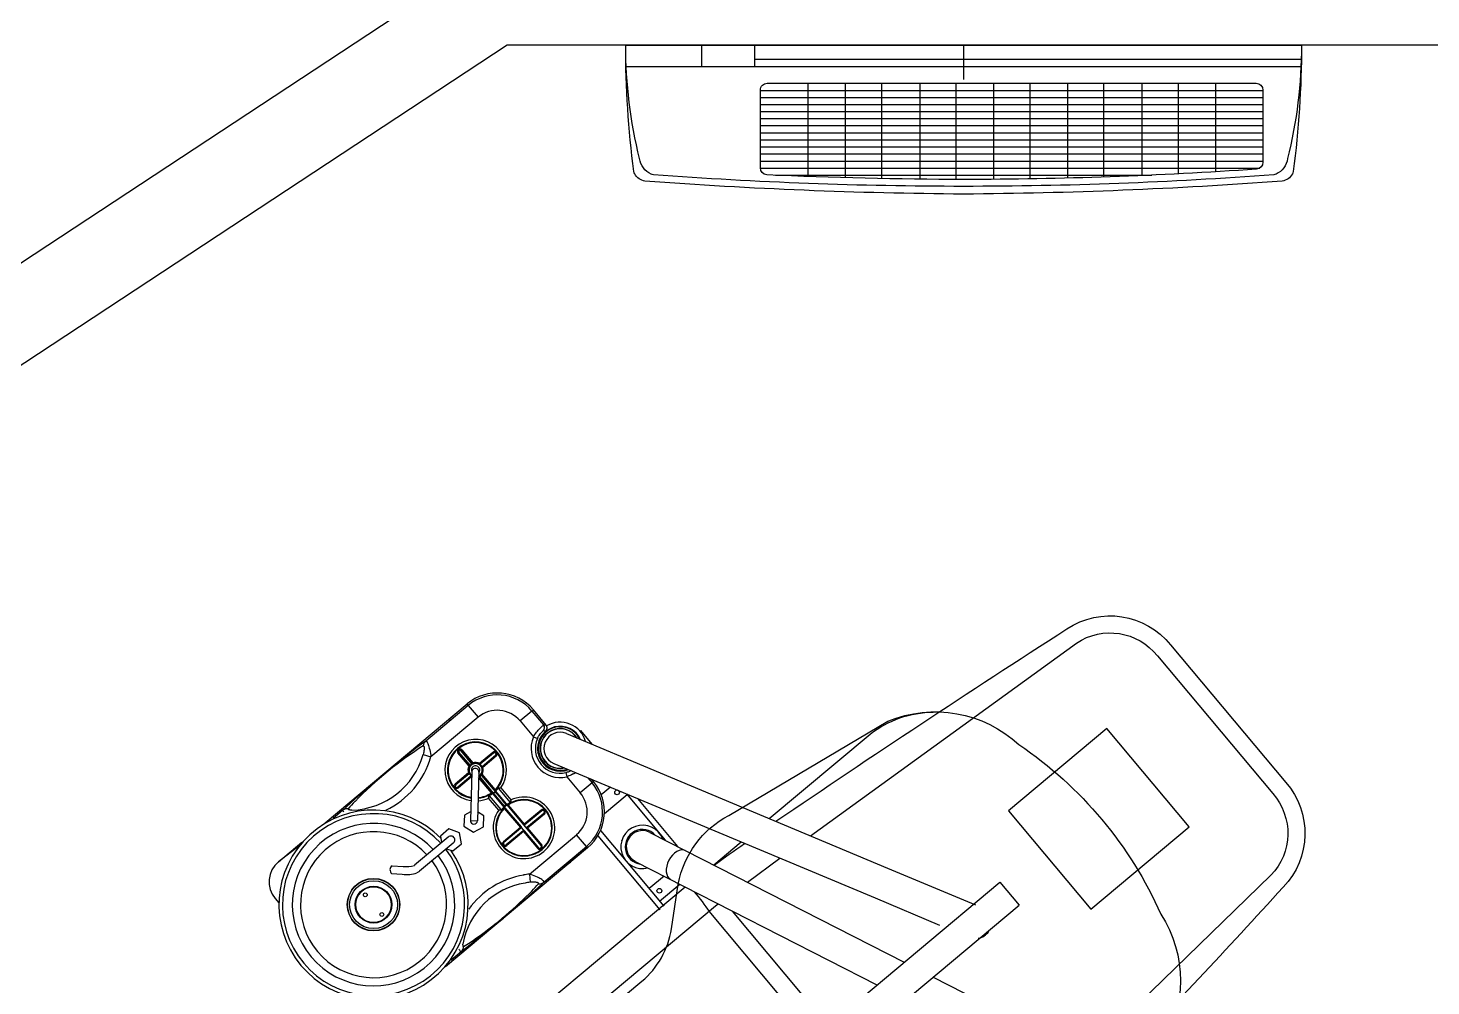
# Model space of a CAD drawing. Extents: x 741 to 1339, y 725 to 848.
# Drawn here: x 1102.008 to 1103.648, y 787.471 to 788.592 of the extents above; entities that cross this region are included whole.
import ezdxf

# ---------------------------------------------------------------- set-up
doc = ezdxf.new("R2010")
doc.units = 0
doc.header["$MEASUREMENT"] = 0
doc.linetypes.add('CONTINU', pattern=[0])
doc.layers.get('0').update_dxf_attribs({"linetype": 'CONTINUOUS'})
for name, color, linetype in [('5', 5, 'CONTINUOUS'), ('Lay Out', 31, 'CONTINUOUS'), ('PAREDES', 7, 'CONTINUOUS'), ('PENA-008', 8, 'CONTINUOUS')]:
    doc.layers.add(name, color=color, linetype=linetype)

# ---------------------------------------------------------------- blocks, each defined once
blk = doc.blocks.new('A$C12870BC7')
at = {"layer": 'Lay Out', "linetype": 'CONTINU', "ltscale": 0.6}
for p, q in [((0.5601, 1.3345), (0.5601, 2.0937)), ((0.5601, 2.0937), (0.5952, 2.0937)), ((0.5952, 1.3305), (0.5952, 2.0937)), ((0.5952, 2.0917), (0.5952, 2.0937)), ((0.4632, 2.0035), (0.5624, 2.0548)), ((0.2074, 1.8713), (0.4632, 2.0035)), ((0.4807, 1.9698), (0.5534, 2.0074)), ((0.5952, 1.9626), (0.7055, 2.0094)), ((0.2248, 1.8375), (0.4807, 1.9698)), ((0.2956, 1.8354), (0.5601, 1.9477)), ((0.2678, 1.7822), (0.5601, 1.9063)), ((0.1017, 1.8166), (0.2074, 1.8713)), ((0.1191, 1.7829), (0.2248, 1.8375)), ((0.1094, 1.8305), (0.1094, 1.8315)), ((0.1094, 1.8315), (0.1304, 1.8315)), ((0.1094, 1.8252), (0.1094, 1.8257)), ((0.1105, 1.8252), (0.112, 1.8252)), ((0.2009, 1.8252), (0.2715, 1.8252)), ((0.2019, 1.7907), (0.2019, 1.8252)), ((0.2132, 1.8315), (0.2864, 1.8315)), ((0.2503, 1.8231), (0.2506, 1.8232)), ((0.253, 1.8173), (0.2956, 1.8354)), ((0.253, 1.8173), (0.2956, 1.8354)), ((0.7919, 1.8322), (0.3855, 1.8322)), ((0.0789, 1.8048), (0.0556, 1.8048)), ((0.0556, 1.8026), (0.0556, 1.8048)), ((0.0789, 1.8048), (0.0789, 1.8048)), ((0.1651, 1.8048), (0.1614, 1.8048)), ((0.1651, 1.8026), (0.1651, 1.8048)), ((0.1829, 1.8159), (0.1829, 1.8018)), ((0.3219, 1.7744), (0.3219, 1.8052)), ((0.3219, 1.7744), (0.3219, 1.8052)), ((0.7926, 1.8112), (0.3682, 1.8112)), ((0.0556, 1.8026), (0.0768, 1.8026)), ((0.0556, 1.8026), (0.0556, 1.7846)), ((0.0768, 1.8024), (0.0768, 1.8026)), ((0.0768, 1.8026), (0.0768, 1.8026)), ((0.0768, 1.8018), (0.0768, 1.8024)), ((0.0768, 1.801), (0.0768, 1.8018)), ((0.0769, 1.7994), (0.0768, 1.801)), ((0.077, 1.7978), (0.0769, 1.7994)), ((0.0772, 1.796), (0.077, 1.7978)), ((0.0775, 1.794), (0.0772, 1.796)), ((0.0778, 1.7925), (0.0775, 1.794)), ((0.0781, 1.791), (0.0778, 1.7925)), ((0.0785, 1.7894), (0.0781, 1.791)), ((0.0789, 1.7878), (0.0785, 1.7894)), ((0.0794, 1.7862), (0.0789, 1.7878)), ((0.0817, 1.7973), (0.0818, 1.7977)), ((0.0818, 1.7966), (0.0817, 1.7973)), ((0.0818, 1.7977), (0.0818, 1.7979)), ((0.0818, 1.7979), (0.0818, 1.7979)), ((0.0818, 1.7979), (0.0818, 1.7979)), ((0.0818, 1.7979), (0.0818, 1.7979)), ((0.0819, 1.7955), (0.0818, 1.7966)), ((0.082, 1.7945), (0.0819, 1.7955)), ((0.0822, 1.7933), (0.082, 1.7945)), ((0.0825, 1.792), (0.0822, 1.7933)), ((0.0829, 1.7907), (0.0825, 1.792)), ((0.0832, 1.7897), (0.0829, 1.7907)), ((0.0836, 1.7888), (0.0832, 1.7897)), ((0.084, 1.7878), (0.0836, 1.7888)), ((0.0839, 1.7998), (0.0839, 1.7998)), ((0.0839, 1.7998), (0.0839, 1.7998)), ((0.0839, 1.7998), (0.0839, 1.7998)), ((0.0844, 1.7868), (0.084, 1.7878)), ((0.137, 1.7883), (0.1366, 1.7873)), ((0.1374, 1.7892), (0.137, 1.7883)), ((0.1377, 1.7902), (0.1374, 1.7892)), ((0.138, 1.7911), (0.1377, 1.7902)), ((0.1384, 1.7925), (0.138, 1.7911)), ((0.1385, 1.7929), (0.1384, 1.7925)), ((0.1421, 1.7885), (0.1416, 1.787)), ((0.1439, 1.7957), (0.1421, 1.7885)), ((0.1428, 1.7916), (0.1425, 1.7901)), ((0.1431, 1.793), (0.1428, 1.7916)), ((0.1573, 1.8026), (0.1651, 1.8026)), ((0.1651, 1.8026), (0.1651, 1.7846)), ((0.3029, 1.7971), (0.3029, 1.7744)), ((0.3029, 1.7971), (0.3029, 1.7744)), ((0.0556, 1.7846), (0.08, 1.7846)), ((0.08, 1.7846), (0.0794, 1.7862)), ((0.08, 1.7846), (0.0844, 1.7868)), ((0.1094, 1.7733), (0.1094, 1.7744)), ((0.1094, 1.7744), (0.118, 1.7744)), ((0.1366, 1.7873), (0.1363, 1.7868)), ((0.1363, 1.7868), (0.1408, 1.7846)), ((0.1411, 1.7854), (0.1408, 1.7846)), ((0.1408, 1.7846), (0.1651, 1.7846)), ((0.1416, 1.787), (0.1411, 1.7854)), ((0.2143, 1.7744), (0.3298, 1.7744)), ((0.2698, 1.7762), (0.2702, 1.7763)), ((0.217, 1.768), (0.3298, 1.768)), ((0.0006, 1.5333), (0.0006, 1.7498)), ((0.0028, 1.7498), (0.0006, 1.7498)), ((0.0028, 1.7498), (0.0028, 1.6849)), ((0.0028, 1.7498), (0.0208, 1.7498)), ((0.0208, 1.7498), (0.0208, 1.6778)), ((0.2, 1.6778), (0.2, 1.7498)), ((0.218, 1.7498), (0.2, 1.7498)), ((0.218, 1.6849), (0.218, 1.7498)), ((0.218, 1.7498), (0.2201, 1.7498)), ((0.2201, 1.7498), (0.2201, 1.5333)), ((0.0009, 1.7263), (0.0009, 1.7265)), ((0.0009, 1.7265), (0.0009, 1.7265)), ((0.0009, 1.7265), (0.0009, 1.7265)), ((0.0009, 1.7265), (0.0009, 1.7265)), ((0.0009, 1.7265), (0.0009, 1.7265)), ((0.0009, 1.7265), (0.0009, 1.7265)), ((0.0009, 1.7265), (0.0009, 1.7265)), ((0.0009, 1.7265), (0.0009, 1.7265)), ((0.0009, 1.7265), (0.0009, 1.7264)), ((0.0009, 1.7264), (0.001, 1.7261)), ((0.0009, 1.7255), (0.0009, 1.7263)), ((0.0009, 1.7237), (0.0009, 1.7255)), ((0.0009, 1.7225), (0.0009, 1.7237)), ((0.0009, 1.7221), (0.0009, 1.7225)), ((0.001, 1.7223), (0.0009, 1.7221)), ((0.0009, 1.722), (0.0009, 1.7221)), ((0.0009, 1.7221), (0.0009, 1.722)), ((0.0009, 1.722), (0.0009, 1.722)), ((0.0009, 1.722), (0.0009, 1.722)), ((0.0009, 1.722), (0.0009, 1.722)), ((0.0009, 1.722), (0.0009, 1.722)), ((0.0009, 1.722), (0.0009, 1.722)), ((0.0009, 1.722), (0.0009, 1.722)), ((0.001, 1.7261), (0.001, 1.7248)), ((0.001, 1.7248), (0.001, 1.723)), ((0.001, 1.723), (0.001, 1.7223)), ((0.0635, 1.7366), (0.0635, 1.7163)), ((0.0635, 1.7366), (0.0645, 1.7366)), ((0.0645, 1.7366), (0.0645, 1.7163)), ((0.0645, 1.7366), (0.0646, 1.7366)), ((0.0646, 1.7366), (0.0646, 1.7163)), ((0.0683, 1.7366), (0.0682, 1.7366)), ((0.0682, 1.7366), (0.0682, 1.7163)), ((0.0693, 1.7366), (0.0683, 1.7366)), ((0.0683, 1.7366), (0.0683, 1.7163)), ((0.0693, 1.7366), (0.0693, 1.7163)), ((0.1514, 1.7366), (0.1514, 1.7108)), ((0.1514, 1.7366), (0.1524, 1.7366)), ((0.1524, 1.7366), (0.1524, 1.7108)), ((0.1524, 1.7366), (0.1524, 1.7366)), ((0.1524, 1.7366), (0.1524, 1.7107)), ((0.1564, 1.7366), (0.1563, 1.7107)), ((0.1574, 1.7366), (0.1564, 1.7366)), ((0.1564, 1.7366), (0.1564, 1.7108)), ((0.1564, 1.7366), (0.1564, 1.7366)), ((0.1574, 1.7366), (0.1574, 1.7108)), ((0.219, 1.7319), (0.2189, 1.7285)), ((0.2189, 1.7285), (0.2189, 1.7235)), ((0.2189, 1.7235), (0.2189, 1.7191)), ((0.2191, 1.7345), (0.219, 1.7337)), ((0.219, 1.7337), (0.219, 1.7319)), ((0.2192, 1.735), (0.2191, 1.7349)), ((0.2191, 1.7349), (0.2191, 1.7345)), ((0.2192, 1.735), (0.2192, 1.7359)), ((0.2192, 1.7359), (0.2192, 1.7359)), ((0.2192, 1.7359), (0.2192, 1.735)), ((0.2192, 1.735), (0.2192, 1.735)), ((0.2192, 1.7349), (0.2192, 1.735)), ((0.2193, 1.7346), (0.2192, 1.7349)), ((0.2193, 1.7337), (0.2193, 1.7346)), ((0.2194, 1.7323), (0.2193, 1.7337)), ((0.2194, 1.7295), (0.2194, 1.7323)), ((0.2195, 1.7251), (0.2194, 1.7295)), ((0.2194, 1.7201), (0.2195, 1.7251)), ((0.2199, 1.7264), (0.2198, 1.726)), ((0.2198, 1.726), (0.2198, 1.7248)), ((0.2198, 1.7248), (0.2198, 1.723)), ((0.2198, 1.723), (0.2198, 1.7223)), ((0.2198, 1.7223), (0.2199, 1.7221)), ((0.2199, 1.7265), (0.2199, 1.7265)), ((0.2199, 1.7265), (0.2199, 1.7265)), ((0.2199, 1.7265), (0.2199, 1.7265)), ((0.2199, 1.7265), (0.2199, 1.7264)), ((0.2199, 1.7263), (0.2199, 1.7265)), ((0.2199, 1.7265), (0.2199, 1.7265)), ((0.2199, 1.7265), (0.2199, 1.7265)), ((0.2199, 1.7265), (0.2199, 1.7265)), ((0.2199, 1.7265), (0.2199, 1.7265)), ((0.2199, 1.7255), (0.2199, 1.7263)), ((0.2199, 1.7237), (0.2199, 1.7255)), ((0.2199, 1.7225), (0.2199, 1.7237)), ((0.2199, 1.7221), (0.2199, 1.7225)), ((0.2199, 1.7221), (0.2199, 1.722)), ((0.2199, 1.722), (0.2199, 1.7221)), ((0.2199, 1.722), (0.2199, 1.722)), ((0.2199, 1.722), (0.2199, 1.722)), ((0.2199, 1.722), (0.2199, 1.722)), ((0.2199, 1.722), (0.2199, 1.722)), ((0.2199, 1.722), (0.2199, 1.722)), ((0.2199, 1.722), (0.2199, 1.722)), ((0.0376, 1.7107), (0.0579, 1.7107)), ((0.0376, 1.7107), (0.0376, 1.7097)), ((0.0376, 1.7097), (0.0579, 1.7097)), ((0.0376, 1.7097), (0.0376, 1.7096)), ((0.0578, 1.7096), (0.0376, 1.7096)), ((0.0578, 1.7091), (0.0376, 1.7091)), ((0.0578, 1.7065), (0.0376, 1.7064)), ((0.0578, 1.706), (0.0376, 1.7059)), ((0.0579, 1.7059), (0.0376, 1.7059)), ((0.0376, 1.7049), (0.0376, 1.7059)), ((0.0376, 1.7059), (0.0376, 1.7059)), ((0.0579, 1.7097), (0.0578, 1.7096)), ((0.0578, 1.7096), (0.0579, 1.7096)), ((0.0578, 1.7091), (0.0579, 1.7091)), ((0.0578, 1.7065), (0.0579, 1.7064)), ((0.0578, 1.706), (0.0579, 1.7059)), ((0.0578, 1.706), (0.0579, 1.7059)), ((0.0579, 1.7097), (0.0579, 1.7107)), ((0.0588, 1.7103), (0.0579, 1.7107)), ((0.0581, 1.7096), (0.0579, 1.7096)), ((0.0581, 1.7092), (0.0579, 1.7091)), ((0.0579, 1.7064), (0.0581, 1.7064)), ((0.0579, 1.7059), (0.0579, 1.7049)), ((0.0579, 1.7059), (0.0582, 1.7059)), ((0.0583, 1.7097), (0.0581, 1.7096)), ((0.0583, 1.7093), (0.0581, 1.7092)), ((0.0581, 1.7064), (0.0583, 1.7062)), ((0.0582, 1.7059), (0.0584, 1.7058)), ((0.0585, 1.7098), (0.0583, 1.7097)), ((0.0584, 1.7095), (0.0583, 1.7093)), ((0.0583, 1.7062), (0.0584, 1.706)), ((0.0586, 1.7098), (0.0584, 1.7095)), ((0.0584, 1.706), (0.0586, 1.7057)), ((0.0584, 1.7058), (0.0586, 1.7056)), ((0.0587, 1.71), (0.0585, 1.7098)), ((0.0588, 1.7102), (0.0586, 1.7098)), ((0.0586, 1.7057), (0.0588, 1.7053)), ((0.0586, 1.7056), (0.0588, 1.7054)), ((0.0588, 1.7102), (0.0587, 1.71)), ((0.0588, 1.7103), (0.0588, 1.7102)), ((0.0635, 1.7163), (0.0645, 1.7163)), ((0.0638, 1.7153), (0.0635, 1.7163)), ((0.0638, 1.7153), (0.0639, 1.7154)), ((0.0645, 1.7163), (0.0646, 1.7163)), ((0.0682, 1.7163), (0.0683, 1.7163)), ((0.0683, 1.7163), (0.0693, 1.7163)), ((0.0689, 1.7154), (0.069, 1.7153)), ((0.069, 1.7153), (0.0693, 1.7163)), ((0.0704, 1.7092), (0.1131, 1.6713)), ((0.074, 1.7103), (0.0749, 1.7107)), ((0.074, 1.7103), (0.074, 1.7102)), ((0.074, 1.7102), (0.0742, 1.7098)), ((0.074, 1.7102), (0.0741, 1.71)), ((0.0741, 1.71), (0.0743, 1.7098)), ((0.0742, 1.7098), (0.0744, 1.7095)), ((0.0744, 1.706), (0.0742, 1.7058)), ((0.0743, 1.7098), (0.0745, 1.7097)), ((0.0744, 1.7058), (0.0743, 1.7057)), ((0.0744, 1.7095), (0.0745, 1.7093)), ((0.0745, 1.7062), (0.0744, 1.706)), ((0.0746, 1.7059), (0.0744, 1.7058)), ((0.0745, 1.7097), (0.0747, 1.7096)), ((0.0745, 1.7093), (0.0747, 1.7092)), ((0.0747, 1.7064), (0.0745, 1.7062)), ((0.0749, 1.7059), (0.0746, 1.7059)), ((0.0747, 1.7096), (0.0749, 1.7096)), ((0.0747, 1.7092), (0.0749, 1.7091)), ((0.0749, 1.7064), (0.0747, 1.7064)), ((0.0985, 1.7107), (0.0749, 1.7107)), ((0.0749, 1.7107), (0.0749, 1.7097)), ((0.0749, 1.7096), (0.1164, 1.7097)), ((0.0749, 1.7097), (0.0749, 1.7096)), ((0.0985, 1.7097), (0.0749, 1.7097)), ((0.0749, 1.7096), (0.0749, 1.7096)), ((0.0985, 1.7059), (0.0749, 1.7059)), ((0.0749, 1.7059), (0.0749, 1.7059)), ((0.0749, 1.7059), (0.1164, 1.7059)), ((0.0749, 1.7059), (0.0749, 1.7052)), ((0.0749, 1.7059), (0.0749, 1.7059)), ((0.075, 1.7091), (0.1001, 1.7091)), ((0.075, 1.7064), (0.1001, 1.7064)), ((0.0987, 1.7106), (0.0985, 1.7107)), ((0.0985, 1.7107), (0.0985, 1.7097)), ((0.0991, 1.7097), (0.0985, 1.7097)), ((0.0985, 1.7059), (0.0996, 1.7059)), ((0.0985, 1.7049), (0.0985, 1.7059)), ((0.0987, 1.7147), (0.0988, 1.7148)), ((0.0987, 1.7145), (0.0987, 1.7147)), ((0.0989, 1.7106), (0.0987, 1.7106)), ((0.0988, 1.7148), (0.0989, 1.715)), ((0.0989, 1.715), (0.099, 1.7151)), ((0.099, 1.7106), (0.0989, 1.7106)), ((0.0991, 1.7107), (0.099, 1.7106)), ((0.099, 1.7106), (0.099, 1.7106)), ((0.099, 1.7106), (0.099, 1.7106)), ((0.099, 1.7106), (0.099, 1.7106)), ((0.0998, 1.7097), (0.0991, 1.7097)), ((0.0996, 1.7059), (0.0999, 1.7059)), ((0.1, 1.7097), (0.0998, 1.7097)), ((0.0999, 1.7144), (0.1209, 1.7144)), ((0.0999, 1.7059), (0.1, 1.7058)), ((0.1001, 1.7098), (0.1, 1.7097)), ((0.1, 1.7097), (0.1, 1.7097)), ((0.1, 1.7097), (0.1, 1.7097)), ((0.1, 1.7097), (0.1, 1.7097)), ((0.1, 1.7058), (0.1001, 1.7057)), ((0.1, 1.7058), (0.1, 1.7058)), ((0.1, 1.7058), (0.1, 1.7058)), ((0.1, 1.7058), (0.1, 1.7058)), ((0.1001, 1.7099), (0.1209, 1.7099)), ((0.1001, 1.7099), (0.1001, 1.7098)), ((0.1001, 1.7098), (0.1209, 1.7098)), ((0.1001, 1.7091), (0.1004, 1.7092)), ((0.1001, 1.7064), (0.1001, 1.7091)), ((0.1001, 1.7091), (0.1001, 1.7091)), ((0.1001, 1.7064), (0.1004, 1.7064)), ((0.1001, 1.7064), (0.1001, 1.7064)), ((0.1209, 1.7057), (0.1001, 1.7057)), ((0.1001, 1.7056), (0.1001, 1.7057)), ((0.1209, 1.7056), (0.1001, 1.7056)), ((0.1006, 1.7094), (0.1004, 1.7093)), ((0.1004, 1.7093), (0.1004, 1.7092)), ((0.1116, 1.7093), (0.1004, 1.7093)), ((0.1004, 1.7093), (0.1004, 1.7093)), ((0.1004, 1.7093), (0.1004, 1.7093)), ((0.1004, 1.7092), (0.1007, 1.7091)), ((0.1004, 1.7064), (0.1007, 1.7064)), ((0.1004, 1.7064), (0.1004, 1.7062)), ((0.1004, 1.7062), (0.1105, 1.7062)), ((0.1009, 1.7061), (0.1004, 1.7062)), ((0.1004, 1.7062), (0.1004, 1.7062)), ((0.1004, 1.7062), (0.1004, 1.7062)), ((0.1009, 1.7094), (0.1006, 1.7094)), ((0.1007, 1.7091), (0.1197, 1.7092)), ((0.1007, 1.7091), (0.1007, 1.7064)), ((0.1007, 1.7064), (0.1197, 1.7063)), ((0.1014, 1.7094), (0.1009, 1.7094)), ((0.1014, 1.7061), (0.1009, 1.7061)), ((0.1012, 1.717), (0.1196, 1.717)), ((0.1024, 1.7095), (0.1014, 1.7094)), ((0.1025, 1.706), (0.1014, 1.7061)), ((0.1034, 1.7095), (0.1024, 1.7095)), ((0.1035, 1.706), (0.1025, 1.706)), ((0.1054, 1.7096), (0.1034, 1.7095)), ((0.1057, 1.706), (0.1035, 1.706)), ((0.1094, 1.7096), (0.1054, 1.7096)), ((0.11, 1.7059), (0.1057, 1.706)), ((0.1164, 1.7097), (0.1094, 1.7096)), ((0.1164, 1.7059), (0.11, 1.7059)), ((0.1105, 1.7062), (0.1171, 1.7063)), ((0.1181, 1.7092), (0.1116, 1.7093)), ((0.1164, 1.7097), (0.121, 1.7097)), ((0.1164, 1.7059), (0.121, 1.7059)), ((0.1171, 1.7063), (0.1193, 1.7063)), ((0.1195, 1.7092), (0.1181, 1.7092)), ((0.1193, 1.7063), (0.1196, 1.7063)), ((0.1197, 1.7092), (0.1195, 1.7092)), ((0.1196, 1.7063), (0.1197, 1.7063)), ((0.1197, 1.7063), (0.1197, 1.7092)), ((0.1197, 1.7092), (0.1197, 1.7092)), ((0.1197, 1.7092), (0.1211, 1.7092)), ((0.1197, 1.7063), (0.1211, 1.7063)), ((0.1209, 1.7099), (0.1209, 1.7098)), ((0.1209, 1.7056), (0.1209, 1.7057)), ((0.121, 1.7097), (0.1832, 1.7097)), ((0.1832, 1.7058), (0.121, 1.7059)), ((0.1211, 1.7063), (0.1211, 1.7092)), ((0.1218, 1.7151), (0.1219, 1.7149)), ((0.1219, 1.7149), (0.122, 1.7148)), ((0.122, 1.7148), (0.1221, 1.7146)), ((0.1221, 1.7146), (0.1221, 1.7145)), ((0.1222, 1.7108), (0.1514, 1.7108)), ((0.1222, 1.7108), (0.1222, 1.7098)), ((0.1222, 1.7098), (0.1514, 1.7098)), ((0.1222, 1.7048), (0.1222, 1.7058)), ((0.1222, 1.7058), (0.1514, 1.7058)), ((0.1514, 1.7108), (0.1524, 1.7108)), ((0.1514, 1.7108), (0.1514, 1.7098)), ((0.1514, 1.7098), (0.1514, 1.7097)), ((0.1514, 1.7097), (0.1573, 1.7097)), ((0.1573, 1.7058), (0.1514, 1.7058)), ((0.1514, 1.7058), (0.1514, 1.7058)), ((0.1514, 1.7048), (0.1514, 1.7058)), ((0.1524, 1.7108), (0.1524, 1.7107)), ((0.1564, 1.7108), (0.1563, 1.7107)), ((0.1564, 1.7108), (0.1574, 1.7108)), ((0.1574, 1.7098), (0.1573, 1.7097)), ((0.1574, 1.7058), (0.1573, 1.7058)), ((0.1574, 1.7108), (0.1832, 1.7108)), ((0.1574, 1.7098), (0.1574, 1.7108)), ((0.1574, 1.7098), (0.1832, 1.7098)), ((0.1574, 1.7058), (0.1832, 1.7058)), ((0.1574, 1.7058), (0.1574, 1.7048)), ((0.1832, 1.7108), (0.1832, 1.7098)), ((0.1832, 1.7098), (0.1832, 1.7097)), ((0.1832, 1.7058), (0.1832, 1.7058)), ((0.1832, 1.7048), (0.1832, 1.7058)), ((0.2189, 1.7191), (0.219, 1.7163)), ((0.219, 1.7163), (0.219, 1.7148)), ((0.219, 1.7148), (0.2191, 1.714)), ((0.2191, 1.714), (0.2191, 1.7136)), ((0.2191, 1.7136), (0.2192, 1.7135)), ((0.2192, 1.7137), (0.2193, 1.714)), ((0.2192, 1.7135), (0.2192, 1.7137)), ((0.2192, 1.7135), (0.2192, 1.7135)), ((0.2192, 1.7135), (0.2192, 1.7135)), ((0.2192, 1.7135), (0.2192, 1.7135)), ((0.2192, 1.7135), (0.2192, 1.7135)), ((0.2192, 1.7135), (0.2192, 1.7135)), ((0.2193, 1.7149), (0.2194, 1.7168)), ((0.2193, 1.714), (0.2193, 1.7149)), ((0.2194, 1.7168), (0.2194, 1.7201)), ((0.0579, 1.7049), (0.0376, 1.7049)), ((0.0588, 1.7052), (0.0579, 1.7049)), ((0.0588, 1.7054), (0.0588, 1.7053)), ((0.0588, 1.7053), (0.0588, 1.7052)), ((0.0638, 1.7002), (0.0635, 1.6992)), ((0.0635, 1.6992), (0.0635, 1.679)), ((0.0635, 1.6992), (0.0645, 1.6992)), ((0.0638, 1.7002), (0.0639, 1.7002)), ((0.0645, 1.6992), (0.0645, 1.679)), ((0.0645, 1.6992), (0.0646, 1.6992)), ((0.0646, 1.6992), (0.0646, 1.679)), ((0.0647, 1.7034), (0.1077, 1.6652)), ((0.0682, 1.6992), (0.0682, 1.679)), ((0.0682, 1.6992), (0.0683, 1.6992)), ((0.0683, 1.6992), (0.0683, 1.679)), ((0.0683, 1.6992), (0.0693, 1.6992)), ((0.0693, 1.6993), (0.0693, 1.6992)), ((0.0693, 1.6992), (0.0693, 1.679)), ((0.0985, 1.7049), (0.0753, 1.7049)), ((0.0985, 1.7049), (0.0989, 1.7049)), ((0.0987, 1.7009), (0.0987, 1.701)), ((0.0987, 1.7008), (0.0987, 1.7009)), ((0.0989, 1.7006), (0.0987, 1.7008)), ((0.0989, 1.7049), (0.099, 1.7049)), ((0.099, 1.7004), (0.0989, 1.7006)), ((0.099, 1.7049), (0.0991, 1.7048)), ((0.099, 1.7049), (0.099, 1.7049)), ((0.099, 1.7049), (0.099, 1.7049)), ((0.099, 1.7049), (0.099, 1.7049)), ((0.099, 1.7049), (0.099, 1.7049)), ((0.1209, 1.7011), (0.0999, 1.7011)), ((0.1196, 1.6985), (0.1012, 1.6985)), ((0.1219, 1.7005), (0.1218, 1.7004)), ((0.122, 1.7007), (0.1219, 1.7005)), ((0.1221, 1.7009), (0.122, 1.7007)), ((0.1221, 1.701), (0.1221, 1.7009)), ((0.1222, 1.7048), (0.1514, 1.7048)), ((0.1514, 1.7048), (0.1514, 1.679)), ((0.1514, 1.7048), (0.1524, 1.7048)), ((0.1524, 1.7048), (0.1524, 1.679)), ((0.1524, 1.7048), (0.1524, 1.7048)), ((0.1524, 1.7048), (0.1524, 1.679)), ((0.1564, 1.7048), (0.1563, 1.7048)), ((0.1563, 1.7048), (0.1564, 1.679)), ((0.1564, 1.7048), (0.1564, 1.679)), ((0.1564, 1.7048), (0.1574, 1.7048)), ((0.1574, 1.7048), (0.1832, 1.7048)), ((0.1574, 1.7048), (0.1574, 1.679)), ((0.0028, 1.685), (0.0029, 1.6851)), ((0.0028, 1.6849), (0.0028, 1.685)), ((0.0029, 1.6851), (0.003, 1.6852)), ((0.0029, 1.6851), (0.0029, 1.6851)), ((0.003, 1.6852), (0.0031, 1.6853)), ((0.0031, 1.6853), (0.0032, 1.6853)), ((0.0032, 1.6853), (0.0034, 1.6854)), ((0.0034, 1.6854), (0.0037, 1.6854)), ((0.0037, 1.6854), (0.0041, 1.6854)), ((0.0041, 1.6854), (0.0046, 1.6854)), ((0.0046, 1.6854), (0.0051, 1.6853)), ((0.0051, 1.6853), (0.0058, 1.6851)), ((0.0053, 1.679), (0.0054, 1.6791)), ((0.0053, 1.6789), (0.0053, 1.679)), ((0.0054, 1.6792), (0.0055, 1.6793)), ((0.0054, 1.6791), (0.0054, 1.6792)), ((0.0055, 1.6793), (0.0056, 1.6793)), ((0.0056, 1.6793), (0.0057, 1.6793)), ((0.0057, 1.6793), (0.0058, 1.6794)), ((0.0058, 1.6851), (0.0068, 1.6849)), ((0.0058, 1.6794), (0.006, 1.6793)), ((0.006, 1.6793), (0.0061, 1.6793)), ((0.0061, 1.6793), (0.0063, 1.6792)), ((0.0063, 1.6792), (0.0067, 1.6791)), ((0.0067, 1.6791), (0.0071, 1.6788)), ((0.0068, 1.6849), (0.0079, 1.6845)), ((0.0071, 1.6788), (0.0076, 1.6785)), ((0.0076, 1.6785), (0.0081, 1.6781)), ((0.0079, 1.6845), (0.0091, 1.684)), ((0.0081, 1.6781), (0.0086, 1.6776)), ((0.0086, 1.6776), (0.0095, 1.6768)), ((0.0091, 1.684), (0.0104, 1.6835)), ((0.0095, 1.6768), (0.0103, 1.6758)), ((0.0103, 1.6758), (0.0112, 1.6748)), ((0.0104, 1.6835), (0.0118, 1.6829)), ((0.0112, 1.6748), (0.012, 1.6737)), ((0.0118, 1.6829), (0.0137, 1.682)), ((0.012, 1.6737), (0.0129, 1.6725)), ((0.0129, 1.6725), (0.0208, 1.6778)), ((0.0137, 1.682), (0.0156, 1.681)), ((0.0156, 1.681), (0.0175, 1.6799)), ((0.0175, 1.6799), (0.0194, 1.6787)), ((0.0194, 1.6787), (0.0208, 1.6778)), ((0.0635, 1.679), (0.0645, 1.679)), ((0.0645, 1.679), (0.0646, 1.679)), ((0.0683, 1.679), (0.0682, 1.679)), ((0.0693, 1.679), (0.0683, 1.679)), ((0.1514, 1.679), (0.1524, 1.679)), ((0.1524, 1.679), (0.1524, 1.679)), ((0.1574, 1.679), (0.1564, 1.679)), ((0.1564, 1.679), (0.1564, 1.679)), ((0.2014, 1.6787), (0.2, 1.6778)), ((0.2, 1.6778), (0.2079, 1.6725)), ((0.2033, 1.6799), (0.2014, 1.6787)), ((0.2052, 1.681), (0.2033, 1.6799)), ((0.2071, 1.682), (0.2052, 1.681)), ((0.209, 1.6829), (0.2071, 1.682)), ((0.2082, 1.673), (0.2079, 1.6725)), ((0.2092, 1.6742), (0.2082, 1.673)), ((0.2103, 1.6835), (0.209, 1.6829)), ((0.2102, 1.6755), (0.2092, 1.6742)), ((0.2108, 1.6762), (0.2102, 1.6755)), ((0.2117, 1.684), (0.2103, 1.6835)), ((0.2115, 1.6769), (0.2108, 1.6762)), ((0.2121, 1.6775), (0.2115, 1.6769)), ((0.2129, 1.6845), (0.2117, 1.684)), ((0.2127, 1.678), (0.2121, 1.6775)), ((0.2133, 1.6785), (0.2127, 1.678)), ((0.214, 1.6849), (0.2129, 1.6845)), ((0.2138, 1.6789), (0.2133, 1.6785)), ((0.2142, 1.6791), (0.2138, 1.6789)), ((0.215, 1.6851), (0.214, 1.6849)), ((0.2145, 1.6792), (0.2142, 1.6791)), ((0.2147, 1.6793), (0.2145, 1.6792)), ((0.2148, 1.6793), (0.2147, 1.6793)), ((0.215, 1.6794), (0.2148, 1.6793)), ((0.2157, 1.6853), (0.215, 1.6851)), ((0.2151, 1.6793), (0.215, 1.6794)), ((0.2152, 1.6793), (0.2151, 1.6793)), ((0.2153, 1.6792), (0.2152, 1.6793)), ((0.2154, 1.6791), (0.2153, 1.6792)), ((0.2155, 1.679), (0.2154, 1.6791)), ((0.2155, 1.6789), (0.2155, 1.679)), ((0.2162, 1.6854), (0.2157, 1.6853)), ((0.2167, 1.6854), (0.2162, 1.6854)), ((0.2171, 1.6854), (0.2167, 1.6854)), ((0.2174, 1.6854), (0.2171, 1.6854)), ((0.2176, 1.6853), (0.2174, 1.6854)), ((0.2177, 1.6853), (0.2176, 1.6853)), ((0.2178, 1.6852), (0.2177, 1.6853)), ((0.2179, 1.6851), (0.2178, 1.6852)), ((0.218, 1.685), (0.2179, 1.6851)), ((0.2179, 1.6851), (0.2179, 1.6851)), ((0.218, 1.6849), (0.218, 1.685)), ((0.1077, 1.6652), (0.1131, 1.6713)), ((0.2173, 1.663), (0.2169, 1.6673)), ((0.2177, 1.6582), (0.2173, 1.663)), ((0.2181, 1.6529), (0.2177, 1.6582)), ((0.2184, 1.648), (0.2181, 1.6529)), ((0.2187, 1.6426), (0.2184, 1.648)), ((0.2189, 1.6366), (0.2187, 1.6426)), ((0.219, 1.6314), (0.2189, 1.6366)), ((0.2191, 1.6259), (0.219, 1.6314)), ((0.2191, 1.6203), (0.2191, 1.6259)), ((0.2188, 1.6043), (0.219, 1.6093)), ((0.219, 1.6093), (0.2191, 1.6147)), ((0.2191, 1.6147), (0.2191, 1.6203)), ((0.2179, 1.5878), (0.2183, 1.5934)), ((0.2183, 1.5934), (0.2186, 1.5985)), ((0.2186, 1.5985), (0.2188, 1.6043)), ((0.2166, 1.5735), (0.2171, 1.5782)), ((0.2171, 1.5782), (0.2175, 1.5828)), ((0.2175, 1.5828), (0.2179, 1.5878)), ((0.0028, 1.5587), (0.0028, 1.5436)), ((0.0028, 1.5586), (0.0028, 1.5587)), ((0.0029, 1.5585), (0.0028, 1.5586)), ((0.003, 1.5584), (0.0029, 1.5585)), ((0.003, 1.5583), (0.003, 1.5584)), ((0.0032, 1.5582), (0.003, 1.5583)), ((0.0033, 1.5582), (0.0032, 1.5582)), ((0.0034, 1.5582), (0.0033, 1.5582)), ((0.0036, 1.5581), (0.0034, 1.5582)), ((0.0038, 1.5581), (0.0036, 1.5581)), ((0.0043, 1.5581), (0.0038, 1.5581)), ((0.0048, 1.5582), (0.0043, 1.5581)), ((0.0053, 1.5645), (0.0053, 1.5647)), ((0.0054, 1.5644), (0.0053, 1.5645)), ((0.0054, 1.5643), (0.0054, 1.5644)), ((0.0055, 1.5643), (0.0054, 1.5643)), ((0.0056, 1.5642), (0.0055, 1.5643)), ((0.0057, 1.5642), (0.0056, 1.5642)), ((0.0058, 1.5642), (0.0057, 1.5642)), ((0.006, 1.5642), (0.0058, 1.5642)), ((0.0061, 1.5642), (0.006, 1.5642)), ((0.0063, 1.5643), (0.0061, 1.5642)), ((0.0067, 1.5645), (0.0063, 1.5643)), ((0.0071, 1.5647), (0.0067, 1.5645)), ((0.0076, 1.5651), (0.0071, 1.5647)), ((0.0081, 1.5655), (0.0076, 1.5651)), ((0.0086, 1.566), (0.0081, 1.5655)), ((0.0095, 1.5668), (0.0086, 1.566)), ((0.2126, 1.5656), (0.2131, 1.5652)), ((0.2131, 1.5652), (0.2136, 1.5648)), ((0.2136, 1.5648), (0.214, 1.5645)), ((0.2139, 1.5587), (0.2147, 1.5585)), ((0.214, 1.5645), (0.2144, 1.5643)), ((0.2144, 1.5643), (0.2146, 1.5642)), ((0.2146, 1.5642), (0.2148, 1.5642)), ((0.2147, 1.5585), (0.2153, 1.5583)), ((0.2148, 1.5642), (0.2149, 1.5642)), ((0.2149, 1.5642), (0.2151, 1.5642)), ((0.2151, 1.5642), (0.2152, 1.5642)), ((0.2152, 1.5642), (0.2153, 1.5643)), ((0.2153, 1.5643), (0.2154, 1.5643)), ((0.2153, 1.5583), (0.216, 1.5582)), ((0.2154, 1.5644), (0.2155, 1.5645)), ((0.2154, 1.5643), (0.2154, 1.5644)), ((0.2155, 1.5647), (0.2161, 1.5691)), ((0.2155, 1.5645), (0.2155, 1.5647)), ((0.216, 1.5582), (0.2165, 1.5581)), ((0.2161, 1.5691), (0.2166, 1.5735)), ((0.2165, 1.5581), (0.217, 1.5581)), ((0.217, 1.5581), (0.2172, 1.5581)), ((0.2172, 1.5581), (0.2173, 1.5582)), ((0.2173, 1.5582), (0.2175, 1.5582)), ((0.2175, 1.5582), (0.2176, 1.5582)), ((0.2176, 1.5582), (0.2177, 1.5583)), ((0.2177, 1.5583), (0.2178, 1.5584)), ((0.2178, 1.5584), (0.2179, 1.5585)), ((0.2179, 1.5585), (0.218, 1.5586)), ((0.218, 1.5436), (0.218, 1.5587)), ((0.218, 1.5586), (0.218, 1.5587)), ((0.0006, 1.4622), (0.0006, 1.498)), ((0.0019, 1.4925), (0.0006, 1.4622)), ((0.0311, 1.4318), (0.0373, 1.432)), ((0.0311, 1.4318), (0.0376, 1.4318))]:
    blk.add_line(p, q, dxfattribs=at)
for points in [[(0.3376, 1.9386, -0.007078), (0.3834, 2.3438, -0.39016), (0.4756, 2.4247), (0.6852, 2.4247, -0.39016), (0.7773, 2.3438, -0.005664), (0.813, 2.055, -0.004559)], [(0.3764, 1.9586), (0.4033, 2.3417, -0.391128), (0.4753, 2.4047), (0.6855, 2.4047, -0.391128), (0.7574, 2.3417), (0.779, 2.0499)], [(0.6968, 1.3217, -0.234658), (0.4304, 1.3384, -0.272496), (0.3804, 1.425), (0.3804, 1.6982, 0.181632), (0.3555, 1.7642), (0.3205, 1.8039, -0.228787), (0.2969, 1.9008), (0.3317, 2.1139, -0.293385), (0.4511, 2.2139, -0.140345), (0.7097, 2.2139, -0.293384), (0.8291, 2.1139), (0.8639, 1.9008, -0.228787), (0.8403, 1.8039), (0.8326, 1.7952)], [(0.33, 1.9347), (0.33, 2.0885, -0.160317), (0.3576, 2.1616)], [(0.3304, 1.8502, -0.000554), (0.3339, 1.8939, -0.000554)], [(0.5601, 1.3617), (0.4656, 1.3617, -0.435023), (0.3682, 1.4621), (0.3682, 1.821)], [(0.6948, 1.3217), (0.466, 1.3217, -0.431666), (0.3282, 1.463), (0.3282, 1.8078)], [(0.1058, 1.633), (0.1058, 1.5816, -0.090919), (0.1058, 1.5814, -0.090919)], [(0.115, 1.633), (0.115, 1.5816, -0.090919), (0.1144, 1.5781)], [(0.0894, 1.5612), (0.0983, 1.5706, 0.121586), (0.1058, 1.5814, 0.121586)], [(0.0961, 1.5548), (0.1047, 1.5639, 0.118616), (0.1144, 1.5781)]]:
    blk.add_lwpolyline(points, format="xyb", dxfattribs=at)
blk.add_lwpolyline([(0.5027, 2.3047), (0.5027, 2.1547), (0.6527, 2.1547), (0.6527, 2.3047)], close=True, dxfattribs=at)
for points in [[(0.3709, 1.8674), (0.3737, 1.9145)], [(0.33, 1.85), (0.33, 1.8919)], [(0.3682, 1.821), (0.3684, 1.8249)], [(0.0999, 1.6721), (0.0983, 1.6639), (0.108, 1.6552), (0.1205, 1.6593), (0.1231, 1.6722), (0.1133, 1.6808), (0.1054, 1.6782)], [(0.115, 1.6228), (0.1217, 1.6267), (0.1217, 1.6398), (0.1104, 1.6463), (0.0991, 1.6398), (0.0991, 1.6267), (0.1058, 1.6228)]]:
    blk.add_lwpolyline(points, dxfattribs=at)
for centre, radius in [((0.1924, 1.8179), 0.00275), ((0.3124, 1.7819), 0.00275), ((0.3124, 1.7819), 0.00275), ((0.1104, 1.5153), 0.0307), ((0.1104, 1.5153), 0.0304), ((0.1104, 1.5153), 0.028), ((0.1104, 1.5153), 0.0215), ((0.1104, 1.5153), 0.021), ((0.0954, 1.5153), 0.00225), ((0.1254, 1.5153), 0.00225)]:
    blk.add_circle(centre, radius, dxfattribs=at)
for centre, radius, start, end in [((0.5777, 2.0413), 0.019, 330.6945, 16.3017), ((0.1104, 1.7998), 0.0308, 65.4825, 170.8874), ((0.1104, 1.7998), 0.026, 74.2862, 234.9799), ((0.1104, 1.7998), 0.0254, 75.7554, 338.9151), ((0.1104, 1.7998), 0.0234, 81.4541, 333.2164), ((0.1104, 1.7998), 0.0231, 82.4936, 332.1769), ((0.2604, 1.7998), 0.0254, 71.5904, 334.4096), ((0.0556, 1.7498), 0.055, 89.9997, 179.9997), ((0.1451, 1.7386), 0.0936, 135.0168, 136.8544), ((0.0789, 1.7998), 0.005, 359.9909, 90.0086), ((0.1104, 1.7998), 0.019, 117.3352, 297.3352), ((0.1651, 1.7498), 0.055, 359.9997, 89.9997), ((0.2604, 1.7998), 0.0203, 92.6358, 313.3642), ((0.2604, 1.7998), 0.019, 113, 293), ((0.2604, 1.7998), 0.019, 113, 293), ((0.3383, 1.5026), 0.3102, 84.2823, 89.753), ((0.0556, 1.7498), 0.0528, 89.9997, 179.9997), ((0.0768, 1.7976), 0.005, 3.7197, 89.9556), ((0.1305, 1.7444), 0.0723, 130.0967, 132.3065), ((0.1104, 1.7998), 0.0265, 179.9997, 341.5294), ((0.1104, 1.7998), 0.026, 305.0201, 340.3843), ((0.1651, 1.7498), 0.0528, 359.9997, 89.9997), ((0.0556, 1.7498), 0.0348, 89.9997, 179.9997), ((0.1104, 1.7998), 0.034, 206.4761, 333.5234), ((0.1104, 1.7998), 0.029, 206.4761, 333.5234), ((0.0841, 1.7623), 0.0198, 45.2059, 54.9799), ((0.1367, 1.7623), 0.0198, 125.0201, 134.7941), ((0.1651, 1.7498), 0.0348, 359.9997, 89.9997), ((0.2521, 1.7946), 0.0159, 211.8531, 213.6371), ((0.0664, 1.7078), 0.036, 14.8626, 311.3631), ((0.0664, 1.7078), 0.033, 11.744, 310.718), ((0.0664, 1.7078), 0.0327, 4.9704, 310.6523), ((0.0664, 1.7078), 0.0322, 5.1341, 310.531), ((0.0664, 1.7366), 0.00288, 359.9997, 179.9997), ((0.0664, 1.7366), 0.00188, 359.9997, 179.9997), ((0.0664, 1.7366), 0.00184, 359.9259, 180.0735), ((0.1544, 1.7078), 0.036, 194.8626, 165.1368), ((0.1544, 1.7078), 0.0329, 185.9235, 174.076), ((0.1544, 1.7078), 0.033, 191.744, 168.2555), ((0.1544, 1.7078), 0.0324, 185.3461, 174.6533), ((0.1544, 1.7366), 0.00301, 359.9997, 179.9997), ((0.1544, 1.7366), 0.00201, 359.9997, 179.9997), ((0.1544, 1.7366), 0.00199, 359.9259, 180.0735), ((0.0376, 1.7078), 0.00288, 89.9997, 269.9997), ((0.0376, 1.7078), 0.00188, 89.9997, 269.9997), ((0.0376, 1.7078), 0.00184, 89.946, 270.0534), ((0.0376, 1.7078), 0.00134, 89.926, 270.0734), ((0.0664, 1.7078), 0.0086, 171.1769, 188.8225), ((0.0664, 1.7078), 0.009, 108.6871, 161.3123), ((0.0579, 1.7049), 0.001, 18.6945, 90.0219), ((0.0664, 1.7078), 0.008, 161.9621, 198.0373), ((0.0664, 1.7078), 0.0077, 347.3907, 283.3626), ((0.0664, 1.7078), 0.008, 108.6871, 161.3123), ((0.0664, 1.7078), 0.005, 6.6576, 256.2203), ((0.0677, 1.7062), 0.00409, 45.5618, 233.7875), ((0.0635, 1.7163), 0.001, 288.6945, 0.0219), ((0.0636, 1.7163), 0.000983, 288.561, 350.591), ((0.0664, 1.7078), 0.008, 71.8743, 108.1251), ((0.0664, 1.7077), 0.0086, 77.7072, 102.2923), ((0.0636, 1.7163), 0.000999, 349.9853, 0.074), ((0.0692, 1.7163), 0.000999, 179.9255, 190.0142), ((0.0692, 1.7163), 0.000983, 189.4025, 251.4395), ((0.0664, 1.7078), 0.008, 18.6871, 71.3123), ((0.0664, 1.7078), 0.009, 18.6871, 71.3123), ((0.0749, 1.7107), 0.001, 198.6945, 270.0219), ((0.0664, 1.7078), 0.008, 346.2079, 18.0722), ((0.075, 1.7106), 0.0015, 265.1228, 270.1102), ((0.0664, 1.7078), 0.0086, 351.1269, 8.8726), ((0.075, 1.7049), 0.0015, 89.8892, 94.8766), ((0.0663, 1.7092), 0.0328, 2.6224, 9.2541), ((0.0417, 1.7831), 0.0889, 310.1759, 312.0306), ((0.1001, 1.7156), 0.00124, 205.8126, 256.8687), ((0.1, 1.7107), 0.001, 185.0132, 269.9569), ((0.1, 1.7048), 0.001, 90.0425, 174.9862), ((0.1001, 1.7108), 0.001, 185.1858, 269.9571), ((0.1001, 1.7047), 0.001, 90.0423, 174.8136), ((0.1004, 1.714), 0.000758, 139.7367, 188.965), ((0.0663, 1.7084), 0.0338, 2.698, 9.3263), ((0.0663, 1.7072), 0.0338, 350.6719, 357.3033), ((-0.0584, 1.7988), 0.1793, 331.9362, 332.8583), ((0.2792, 1.7988), 0.1793, 207.141, 208.0635), ((0.1792, 1.7831), 0.0889, 227.969, 229.8234), ((0.1545, 1.7084), 0.0338, 170.6723, 176.5206), ((0.1207, 1.7156), 0.00124, 283.1308, 334.1869), ((0.1204, 1.714), 0.000758, 351.033, 40.2634), ((0.122, 1.7456), 0.0358, 268.1952, 270.2395), ((0.122, 1.6699), 0.0358, 89.7599, 91.8043), ((0.1206, 1.7044), 0.00126, 20.2963, 74.6463), ((0.1196, 1.7092), 0.00148, 0.2421, 19.5714), ((0.1196, 1.7064), 0.00148, 340.4445, 359.7486), ((0.1545, 1.7092), 0.0328, 170.7453, 176.5949), ((0.1229, 1.711), 0.00123, 174.0655, 194.4583), ((0.1214, 1.7146), 0.00391, 274.5989, 280.9928), ((0.1514, 1.7107), 0.000999, 270.0169, 0.1418), ((0.1514, 1.7048), 0.000999, 359.8576, 89.9826), ((0.1573, 1.7107), 0.000999, 179.8576, 269.9826), ((0.1573, 1.7048), 0.000999, 90.0169, 180.1418), ((0.1832, 1.7078), 0.00301, 269.9997, 89.9997), ((0.1832, 1.7078), 0.00201, 269.9997, 89.9997), ((0.1832, 1.7078), 0.00196, 269.9532, 90.0462), ((0.2192, 1.7135), 0.0000388, 185.6218, 241.3631), ((0.0664, 1.7078), 0.009, 198.6871, 251.3123), ((0.0664, 1.7078), 0.008, 198.6871, 251.3123), ((0.0664, 1.7078), 0.008, 251.8743, 284.8568), ((0.0636, 1.6992), 0.000983, 9.4085, 71.4384), ((0.0664, 1.7078), 0.0086, 257.7072, 282.2923), ((0.0636, 1.6992), 0.000999, 359.9255, 10.0142), ((0.0692, 1.6992), 0.000983, 132.4766, 170.591), ((0.0692, 1.6992), 0.000999, 169.9853, 180.074), ((0.0693, 1.6992), 0.001, 136.1004, 180.0219), ((0.0664, 1.7078), 0.009, 288.6871, 288.9856), ((0.0664, 1.7078), 0.0322, 325.067, 354.8653), ((0.0664, 1.7078), 0.0327, 324.965, 355.029), ((0.0664, 1.7078), 0.033, 324.9098, 348.2555), ((0.0664, 1.7078), 0.036, 324.3671, 345.1368), ((0.0663, 1.7063), 0.0328, 350.7453, 357.377), ((0.1001, 1.6999), 0.00124, 103.1308, 154.1869), ((0.0416, 1.6325), 0.0889, 47.969, 49.8234), ((0.1004, 1.7016), 0.000758, 171.033, 220.2634), ((-0.0583, 1.6167), 0.1793, 27.141, 28.0635), ((0.2792, 1.6167), 0.1794, 151.9362, 152.8583), ((0.1791, 1.6325), 0.0889, 130.1759, 132.0306), ((0.1545, 1.7072), 0.0338, 183.4795, 189.3269), ((0.1204, 1.7016), 0.000758, 319.7367, 8.965), ((0.1207, 1.6999), 0.00124, 25.8126, 76.8687), ((0.1229, 1.7045), 0.00123, 165.5411, 185.9339), ((0.1545, 1.7063), 0.0328, 183.4046, 189.2541), ((0.1214, 1.7009), 0.00391, 79.0067, 85.4006), ((0.0664, 1.679), 0.00288, 179.9997, 359.9997), ((0.0664, 1.679), 0.00188, 179.9997, 359.9997), ((0.0664, 1.679), 0.00184, 179.9259, 0.0735), ((0.1544, 1.679), 0.00301, 179.9997, 359.9997), ((0.1544, 1.679), 0.00201, 179.9997, 359.9997), ((0.1544, 1.679), 0.00199, 179.9259, 0.0735), ((0.2861, 1.62), 0.1038, 146.0877, 149.8238), ((-0.0846, 1.6363), 0.3031, 5.8754, 8.0743), ((-0.5383, 1.6383), 0.7578, 2.5554, 3.5217), ((0.1104, 1.6683), 0.00408, 228.4205, 48.4205), ((0.2854, 1.6198), 0.0937, 145.7615, 149.5175), ((0.1104, 1.5153), 0.1106, 94.8035, 85.1959), ((0.1104, 1.6332), 0.00461, 357.1414, 185.367), ((0.1104, 1.5153), 0.1065, 92.4709, 87.5206), ((0.1104, 1.5153), 0.095, 92.7692, 87.2213), ((0.1104, 1.5153), 0.0854, 93.0839, 86.9056), ((0.3053, 1.6072), 0.303, 185.8748, 188.0749), ((0.7591, 1.6052), 0.7578, 182.5554, 183.5218), ((0.0953, 1.5607), 0.00591, 175.3612, 277.5764), ((0.1104, 1.5153), 0.021, 61.3521, 241.3521), ((0.1104, 1.5153), 0.021, 241.3521, 61.3521)]:
    blk.add_arc(centre, radius, start, end, dxfattribs=at)
for centre, major_axis, ratio, start_param, end_param in [((0.303, 1.8179), (0.0074, -0.0175), 0.610847, 3.141593, 6.283185), ((0.0376, 1.7091), (0.000001, 0.0005), 0.049011, 0.026211, 1.570859), ((0.0376, 1.7064), (0.000001, -0.0005), 0.049011, 4.712326, 6.256974), ((0.0578, 1.7091), (0.000001, 0.0005), 0.049011, 0.026211, 1.570859), ((0.0578, 1.7065), (0.000001, -0.0005), 0.049011, 4.712326, 6.256974), ((0.0579, 1.7107), (0.000947, -0.00032), 0.999618, 5.03843, 6.283185), ((0.058, 1.7091), (0.000034, -0.000499), 0.048897, 3.167142, 4.709047), ((0.058, 1.7064), (-0.000034, -0.000499), 0.048897, 4.715731, 6.257637), ((0.0693, 1.7163), (-0.00032, -0.000947), 0.999618, 5.03843, 6.283185), ((0.0749, 1.7049), (-0.000947, 0.00032), 0.999618, 5.03843, 5.652795), ((0.0748, 1.7091), (-0.000043, -0.000498), 0.073067, 1.577031, 3.116194), ((0.0749, 1.7091), (-0.000001, 0.0005), 0.073331, 4.712248, 6.256935), ((0.0748, 1.7064), (0.000043, -0.000498), 0.073067, 0.025399, 1.564562), ((0.0749, 1.7064), (-0.000001, -0.0005), 0.073331, 0.026251, 1.570938), ((0.0997, 1.7147), (-0.000987, -0.000162), 0.849517, 0.049629, 1.43215), ((0.1001, 1.7108), (-0.000999, -0.000047), 0.852382, 0.05008, 1.530664), ((0.1001, 1.7047), (0.000999, -0.000047), 0.852382, 1.610929, 3.091512), ((0.1207, 1.7113), (-0.000998, 0.000061), 0.85221, 1.622563, 3.09154), ((0.1223, 1.7104), (-0.00153, -0.00008), 0.596732, 6.215056, 6.744091), ((0.1223, 1.7051), (-0.00153, 0.00008), 0.596661, 5.822429, 6.35137), ((0.1209, 1.7108), (-0.000734, -0.00068), 0.767478, 0.95279, 2.175756), ((0.1209, 1.7108), (-0.000042, -0.000999), 0.849405, 0.049622, 1.529879), ((0.1209, 1.7047), (0.000042, -0.000999), 0.849405, 1.611714, 3.091971), ((0.1211, 1.7147), (-0.000987, 0.000162), 0.849517, 1.709435, 3.091954), ((0.1514, 1.7108), (-0.000707, -0.000707), 0.999315, 0.785741, 2.355852), ((0.1514, 1.7048), (-0.000707, 0.000707), 0.999315, 3.927333, 5.497445), ((0.1574, 1.7108), (0.000707, -0.000707), 0.999315, 3.927333, 5.497445), ((0.1574, 1.7048), (0.000707, 0.000707), 0.999315, 0.785741, 2.355852), ((0.0635, 1.6992), (0.00032, 0.000947), 0.999618, 5.03843, 6.283185), ((0.0997, 1.7008), (-0.000987, 0.000162), 0.849518, 4.851027, 6.233546), ((0.1207, 1.7043), (-0.000998, -0.000061), 0.85221, 3.191646, 4.660623), ((0.1211, 1.7008), (-0.000987, -0.000162), 0.849517, 3.191221, 4.573742), ((0.0097, 1.6218), (0, -0.105), 0.082498, 4.067669, 5.212389), ((0.0197, 1.6218), (0, -0.095), 0.190098, 4.067674, 5.212388), ((0.0128, 1.6849), (-0.00998, 0.00062), 0.921006, 0.067244, 0.777853), ((-0.0737, 1.6218), (-0.1117, 0), 0.939685, 2.905327, 3.704931), ((0.208, 1.6849), (-0.00998, -0.00062), 0.921006, 2.363742, 3.074351), ((-0.0737, 1.6218), (0.1023, 0.0017), 0.92466, -0.638114, 0.547885), ((0.2945, 1.6218), (-0.1117, 0), 0.939688, 5.783189, 6.519432), ((0.2945, 1.6218), (0.1023, -0.0027), 0.920146, 2.665524, 3.809105), ((0.2111, 1.6218), (0, -0.105), 0.082498, 0.926076, 2.0708), ((0.0128, 1.5587), (-0.00998, -0.00062), 0.921007, 5.505327, 6.215935), ((0.208, 1.5587), (-0.00998, 0.00062), 0.921008, 3.208846, 3.919454), ((0.0321, 1.4633), (-0.0226, -0.0226), 0.967683, 5.514212, 7.05216)]:
    blk.add_ellipse(centre, major_axis=major_axis, ratio=ratio, start_param=start_param, end_param=end_param, dxfattribs=at)
blk = doc.blocks.new('Layout')
at = {"layer": 'PENA-008', "color": 7, "ltscale": 0.2, "rotation": 309.9340696695724}
blk.add_blockref('A$C12870BC7', (1155.4421, 501.922), dxfattribs=at)
blk = doc.blocks.new('Paredes internas')
at = {"layer": '5', "color": 1}
blk.add_line((1158.276, 503.8151), (1156.831, 503.8151), dxfattribs=at)
for points in [[(1156.731, 505.5158), (1156.731, 503.8689), (1155.216, 502.8709), (1155.216, 501.4854)], [(1156.831, 503.8151), (1155.316, 502.8171), (1155.316, 501.4854)]]:
    blk.add_lwpolyline(points, dxfattribs=at)
blk = doc.blocks.new('sp')
at = {"layer": 'Lay Out', "color": 8}
for p, q in [((949.4044, 929.4702), (949.4044, 929.5782)), ((949.4494, 929.4702), (949.4494, 929.5799)), ((949.4914, 929.4702), (949.4914, 929.5812)), ((949.5356, 929.4702), (949.5356, 929.5824)), ((949.5778, 929.4702), (949.5778, 929.5824)), ((949.622, 929.4702), (949.622, 929.5824)), ((949.664, 929.4702), (949.664, 929.5824)), ((949.709, 929.4702), (949.709, 929.5817)), ((949.7512, 929.4702), (949.7512, 929.5807)), ((949.7949, 929.4702), (949.7949, 929.5793)), ((949.2629, 929.5625), (949.2629, 929.4783)), ((949.8504, 929.5694), (949.2667, 929.5694)), ((949.3185, 929.4702), (949.3185, 929.5738)), ((949.3621, 929.4702), (949.3621, 929.5762)), ((949.8329, 929.5777), (949.393, 929.5777)), ((949.8504, 929.5691), (949.8504, 929.4783)), ((949.8504, 929.5612), (949.2629, 929.5612)), ((949.8504, 929.5529), (949.2629, 929.5529)), ((949.8504, 929.5446), (949.2629, 929.5446)), ((949.8504, 929.5364), (949.2629, 929.5364)), ((949.8504, 929.5281), (949.2629, 929.5281)), ((949.8504, 929.5198), (949.2629, 929.5198)), ((949.8504, 929.5116), (949.2629, 929.5116)), ((949.8504, 929.5033), (949.2629, 929.5033)), ((949.8504, 929.495), (949.2629, 929.495)), ((949.8504, 929.4867), (949.2629, 929.4867)), ((949.8504, 929.4785), (949.2629, 929.4785)), ((949.8425, 929.4702), (949.2709, 929.4702)), ((949.6129, 929.4258), (949.6129, 929.4658)), ((949.2182, 929.4511), (950.0076, 929.4511)), ((949.857, 929.4511), (949.857, 929.4258)), ((949.919, 929.4511), (949.919, 929.4258)), ((949.2182, 929.4424), (949.857, 929.4424)), ((950.0079, 929.4258), (949.2179, 929.4258))]:
    blk.add_line(p, q, dxfattribs=at)
at = {"layer": 'Lay Out', "color": 8, "extrusion": (0, 0, -1)}
for centre, major_axis, ratio, start_param, end_param in [((949.6129, 924.4928), (5.3181, 0.4513), 0.956584, -1.559656, -1.489801), ((949.6129, 924.4928), (-5.3181, 0.4513), 0.956584, 1.489801, 1.559656), ((949.2429, 929.568), (0, 0.0168), 0.977548, -1.062803, -0.143544), ((949.6129, 924.4928), (0, 5.098), 0.977548, -0.072811, 0), ((949.6129, 924.4928), (0, 5.0899), 0.977548, -0.068908, 0), ((949.6129, 924.4928), (0, 5.098), 0.977548, 0, 0.072811), ((949.6129, 924.4928), (0, 5.0899), 0.977548, 0, 0.046227), ((949.983, 929.568), (0, 0.0168), 0.977548, 0.143544, 1.062803), ((950.3029, 929.4258), (0, 1.1099), 0.977548, 4.712389, 4.84572), ((949.2354, 929.5723), (0, 0.00812), 0.977548, -1.437465, -1.062803), ((949.2575, 929.5546), (0, 0.0242), 0.977548, -1.415455, -0.432642), ((949.251, 929.5692), (0.00567, 0.00567), 1, -1.20946, -0.85658), ((949.2709, 929.5625), (0, 0.00812), 0.977548, -1.570796, -0.068908), ((949.8425, 929.5691), (0, 0.00812), 0.977548, 0.046227, 1.570796), ((949.9749, 929.5692), (0.00567, 0.00567), 1, -0.714217, -0.361336), ((949.9683, 929.5546), (0, 0.0242), 0.977548, 0.432642, 1.415455), ((949.9904, 929.5723), (0, 0.00812), 0.977548, 1.062803, 1.437465), ((948.9229, 929.4258), (0, 1.1099), 0.977548, 1.437465, 1.570796), ((949.7423, 929.4258), (0, 0.5364), 0.977548, 4.712389, 4.962084), ((949.4835, 929.4258), (0, 0.5364), 0.977548, 1.321101, 1.570796), ((949.2709, 929.4783), (0, 0.00812), 0.977548, 3.141593, 4.712389), ((949.8425, 929.4783), (0, 0.00812), 0.977548, 1.570796, 3.141593)]:
    blk.add_ellipse(centre, major_axis=major_axis, ratio=ratio, start_param=start_param, end_param=end_param, dxfattribs=at)
blk = doc.blocks.new('Ar Condicionado')
at = {"layer": 'Lay Out', "ltscale": 0.6, "rotation": 180.0000000010785}
blk.add_blockref('sp', (2379.2302, 1342.3471), dxfattribs=at)

msp = doc.modelspace()

# ---------------------------------------------------------------- block references
at = {"color": 6}
msp.add_blockref('Ar Condicionado', (-326.5154, 375.6503), dxfattribs=at)
at = {"layer": 'PAREDES', "color": 7, "lineweight": 0}
for name in ['Layout', 'Paredes internas']:
    msp.add_blockref(name, (-54.2627, 284.7565), dxfattribs=at)

doc.saveas('drawing.dxf')
